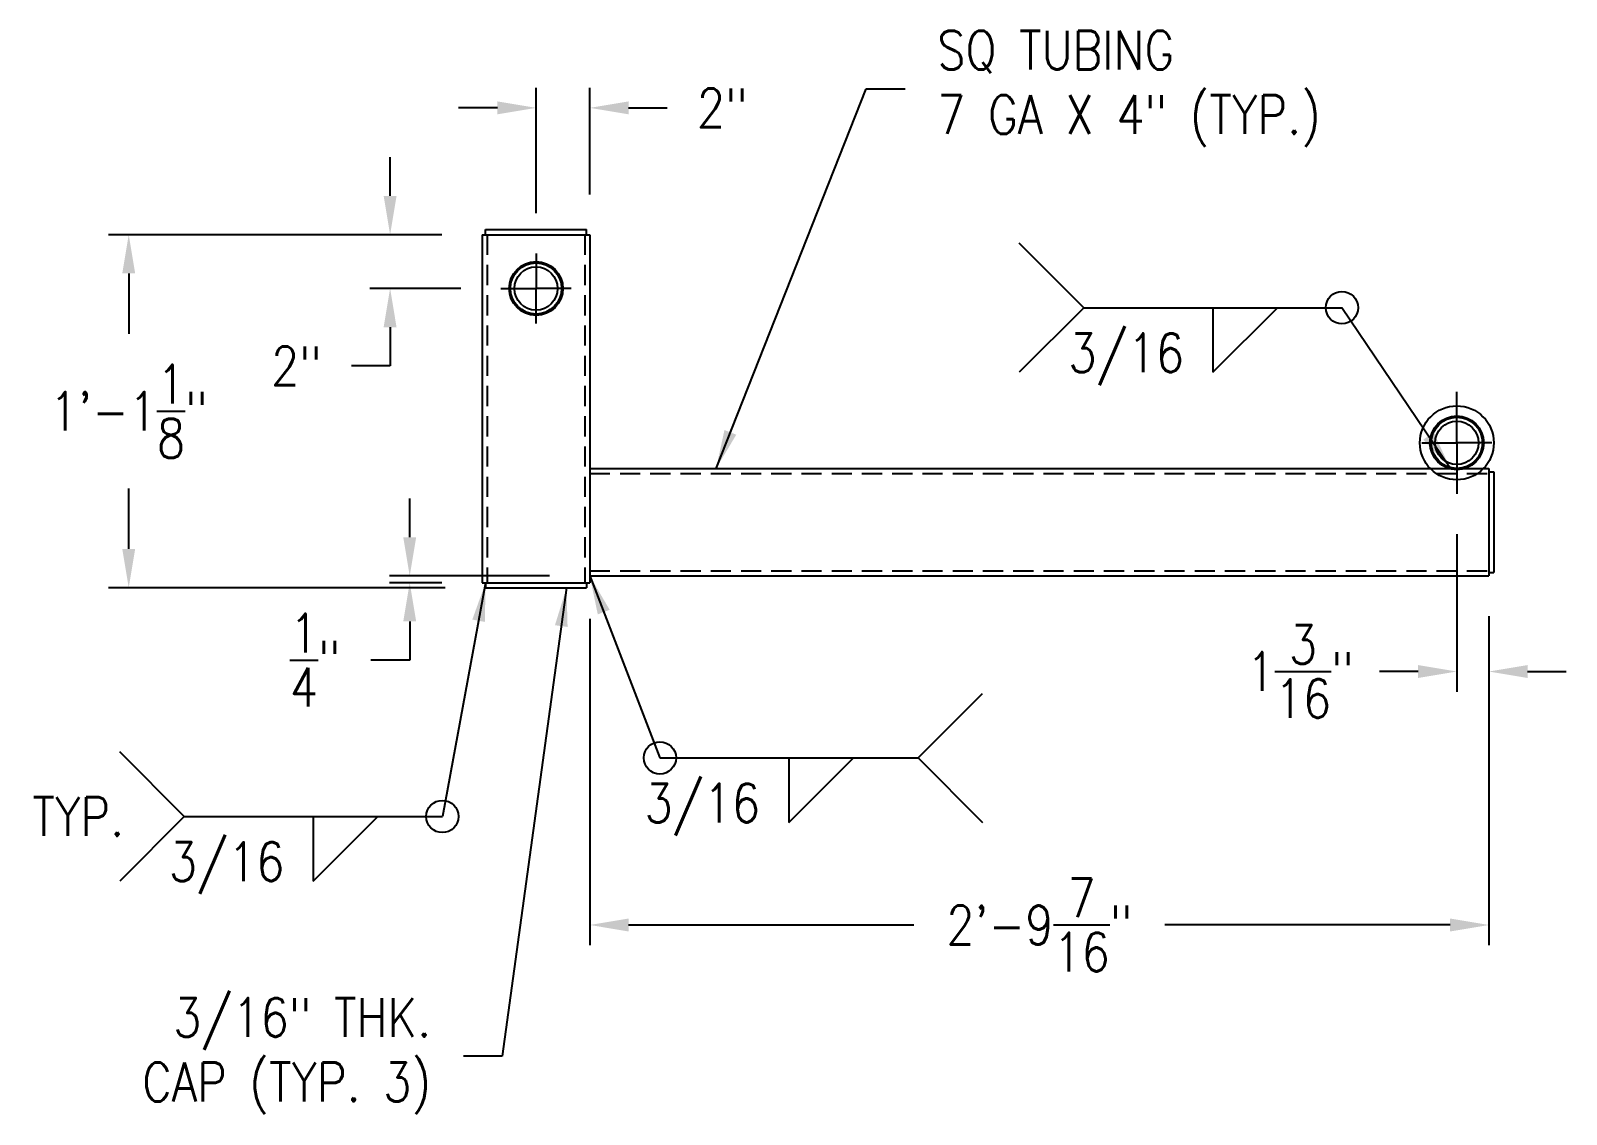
# Model space of a CAD drawing. Extents: x -189 to 279, y 9 to 246.
# Drawn here: x -188.5 to -131.4, y 114.4 to 154.7 of the extents above; entities that cross this region are included whole.
import ezdxf
from ezdxf.enums import TextEntityAlignment as Align

# ---------------------------------------------------------------- set-up
doc = ezdxf.new("R2010")
doc.units = 0
doc.header["$LTSCALE"] = 3
doc.header["$MEASUREMENT"] = 0
doc.header["$PDMODE"] = 33
doc.header["$PDSIZE"] = -0.5
doc.linetypes.add('CENTER', pattern=[2, 1.25, -0.25, 0.25, -0.25])
doc.linetypes.add('HIDDEN', pattern=[0.375, 0.25, -0.125])
doc.layers.get('Defpoints').update_dxf_attribs({"linetype": 'CONTINUOUS'})
for name, color, linetype in [('11-2 PIPE', 7, 'CONTINUOUS'), ('ARM', 3, 'CONTINUOUS'), ('CENTER', 5, 'CENTER'), ('DIM', 1, 'CONTINUOUS'), ('PIVOT', 30, 'CONTINUOUS'), ('WASHER', 7, 'CONTINUOUS')]:
    doc.layers.add(name, color=color, linetype=linetype)
doc.styles.add('ROMANS', font='ROMANS.shx', dxfattribs={"width": 0.85, "height": 1.44})
doc.styles.get("Standard").update_dxf_attribs({"font": 'sanss___.ttf'})
doc.dimstyles.get("Standard").update_dxf_attribs({"dimtxt": 0.18, "dimasz": 0.18, "dimexe": 0.18, "dimexo": 0.0625, "dimgap": 0.09, "dimtad": 0, "dimtih": 1, "dimtoh": 1, "dimdec": 4, "dimzin": 0, "dimdsep": 46, "dimtxsty": 'Standard', "dimcen": 0.09, "dimadec": 0, "dimazin": 0, "dimtfac": 1, "dimtdec": 4, "dimtofl": 0, "dimtmove": 0, "dimatfit": 3, "dimfxl": 1, "dimtolj": 1, "dimtzin": 0, "dimarcsym": 0})

# ---------------------------------------------------------------- blocks, each defined once
blk = doc.blocks.new('*D30')
at = {"layer": 'Defpoints', "color": 0, "transparency": 16777216}
for p in [(-171.746, 147.124), (-184.898, 133.996), (-171.623, 133.996)]:
    blk.add_point(p, dxfattribs=at)
at = {"layer": 'DIM', "color": 0, "lineweight": -2, "transparency": 16777216}
for p, q in [((-173.246, 147.124), (-185.648, 147.124)), ((-184.898, 145.684), (-184.898, 143.44)), ((-184.898, 135.436), (-184.898, 137.68)), ((-173.123, 133.996), (-185.648, 133.996))]:
    blk.add_line(p, q, dxfattribs=at)
at = {"layer": 'DIM', "color": 0, "transparency": 16777216}
for points in [[(-185.138, 145.684), (-184.658, 145.684), (-184.898, 147.124)], [(-185.138, 135.436), (-184.658, 135.436), (-184.898, 133.996)]]:
    blk.add_solid(points, dxfattribs=at)
at = {"layer": 'DIM', "color": 0, "transparency": 16777216, "insert": (-184.898, 140.56), "char_height": 1.44, "attachment_point": 5, "style": 'ROMANS'}
blk.add_mtext('\\A1;1\'-1{\\H1x;\\S1/8;}"', dxfattribs=at)
blk = doc.blocks.new('*D31')
at = {"layer": 'Defpoints', "color": 0, "transparency": 16777216}
for p in [(-171.746, 147.124), (-175.175, 145.124), (-171.05, 145.124)]:
    blk.add_point(p, dxfattribs=at)
at = {"layer": 'DIM', "color": 0, "lineweight": -2, "transparency": 16777216}
for p, q in [((-175.175, 148.564), (-175.175, 150.004)), ((-173.246, 147.124), (-175.925, 147.124)), ((-172.55, 145.124), (-175.925, 145.124)), ((-175.175, 143.684), (-175.175, 142.244)), ((-175.175, 142.244), (-176.615, 142.244))]:
    blk.add_line(p, q, dxfattribs=at)
at = {"layer": 'DIM', "color": 0, "transparency": 16777216}
for points in [[(-175.415, 148.564), (-174.935, 148.564), (-175.175, 147.124)], [(-175.415, 143.684), (-174.935, 143.684), (-175.175, 145.124)]]:
    blk.add_solid(points, dxfattribs=at)
at = {"layer": 'DIM', "color": 0, "transparency": 16777216, "insert": (-178.66, 142.244), "char_height": 1.44, "attachment_point": 5, "style": 'ROMANS'}
blk.add_mtext('\\A1;2"', dxfattribs=at)
blk = doc.blocks.new('*D32')
at = {"layer": 'Defpoints', "color": 0, "transparency": 16777216}
for p in [(-167.748, 134.433), (-174.446, 134.183), (-171.748, 134.183)]:
    blk.add_point(p, dxfattribs=at)
at = {"layer": 'DIM', "color": 0, "lineweight": -2, "transparency": 16777216}
for p, q in [((-174.446, 135.873), (-174.446, 137.313)), ((-169.248, 134.433), (-175.196, 134.433)), ((-173.248, 134.183), (-175.196, 134.183)), ((-174.446, 132.743), (-174.446, 131.303)), ((-174.446, 131.303), (-175.886, 131.303))]:
    blk.add_line(p, q, dxfattribs=at)
at = {"layer": 'DIM', "color": 0, "transparency": 16777216}
for points in [[(-174.686, 135.873), (-174.206, 135.873), (-174.446, 134.433)], [(-174.686, 132.743), (-174.206, 132.743), (-174.446, 134.183)]]:
    blk.add_solid(points, dxfattribs=at)
at = {"layer": 'DIM', "color": 0, "transparency": 16777216, "insert": (-177.96, 131.303), "char_height": 1.44, "attachment_point": 5, "style": 'ROMANS'}
blk.add_mtext('\\A1;{\\H1x;\\S1/4;}"', dxfattribs=at)
blk = doc.blocks.new('*D33')
at = {"layer": 'Defpoints', "color": 0, "transparency": 16777216}
for p in [(-167.746, 151.84), (-167.746, 147.124), (-169.746, 146.429)]:
    blk.add_point(p, dxfattribs=at)
at = {"layer": 'DIM', "color": 0, "lineweight": -2, "transparency": 16777216}
for p, q in [((-169.746, 147.929), (-169.746, 152.59)), ((-167.746, 148.624), (-167.746, 152.59)), ((-171.186, 151.84), (-172.626, 151.84)), ((-166.306, 151.84), (-164.866, 151.84))]:
    blk.add_line(p, q, dxfattribs=at)
at = {"layer": 'DIM', "color": 0, "transparency": 16777216}
for points in [[(-171.186, 152.08), (-171.186, 151.6), (-169.746, 151.84)], [(-166.306, 152.08), (-166.306, 151.6), (-167.746, 151.84)]]:
    blk.add_solid(points, dxfattribs=at)
at = {"layer": 'DIM', "color": 0, "transparency": 16777216, "insert": (-162.82, 151.84), "char_height": 1.44, "attachment_point": 5, "style": 'ROMANS'}
blk.add_mtext('\\A1;2"', dxfattribs=at)
blk = doc.blocks.new('*D34')
at = {"layer": 'Defpoints', "color": 0, "transparency": 16777216}
for p in [(-167.746, 134.334), (-134.305, 134.433), (-134.305, 121.454)]:
    blk.add_point(p, dxfattribs=at)
at = {"layer": 'DIM', "color": 0, "lineweight": -2, "transparency": 16777216}
for p, q in [((-167.746, 132.834), (-167.746, 120.704)), ((-134.305, 132.933), (-134.305, 120.704)), ((-166.306, 121.454), (-155.693, 121.454)), ((-135.745, 121.454), (-146.357, 121.454))]:
    blk.add_line(p, q, dxfattribs=at)
at = {"layer": 'DIM', "color": 0, "transparency": 16777216}
for points in [[(-166.306, 121.694), (-166.306, 121.214), (-167.746, 121.454)], [(-135.745, 121.694), (-135.745, 121.214), (-134.305, 121.454)]]:
    blk.add_solid(points, dxfattribs=at)
at = {"layer": 'DIM', "color": 0, "transparency": 16777216, "insert": (-151.025, 121.454), "char_height": 1.44, "attachment_point": 5, "style": 'ROMANS'}
blk.add_mtext('\\A1;2\'-9{\\H1x;\\S7/16;}"', dxfattribs=at)
blk = doc.blocks.new('*D35')
at = {"layer": 'Defpoints', "color": 0, "transparency": 16777216}
for p in [(-135.496, 137.487), (-134.305, 134.433), (-135.496, 130.88)]:
    blk.add_point(p, dxfattribs=at)
at = {"layer": 'DIM', "color": 0, "lineweight": -2, "transparency": 16777216}
for p, q in [((-135.496, 135.987), (-135.496, 130.13)), ((-134.305, 132.933), (-134.305, 130.13)), ((-136.936, 130.88), (-138.376, 130.88)), ((-132.865, 130.88), (-131.425, 130.88))]:
    blk.add_line(p, q, dxfattribs=at)
at = {"layer": 'DIM', "color": 0, "transparency": 16777216}
for points in [[(-136.936, 131.12), (-136.936, 130.64), (-135.496, 130.88)], [(-132.865, 131.12), (-132.865, 130.64), (-134.305, 130.88)]]:
    blk.add_solid(points, dxfattribs=at)
at = {"layer": 'DIM', "color": 0, "transparency": 16777216, "insert": (-141.324, 130.88), "char_height": 1.44, "attachment_point": 5, "style": 'ROMANS'}
blk.add_mtext('\\A1;1{\\H1x;\\S3/16;}"', dxfattribs=at)

msp = doc.modelspace()

# ---------------------------------------------------------------- linework, layer by layer
at = {"layer": '11-2 PIPE'}
for centre, radius in [((-169.74751, 145.12351), 0.95), ((-169.74751, 145.12351), 0.805), ((-135.49554, 139.38331), 0.95), ((-135.49554, 139.38331), 0.805)]:
    msp.add_circle(centre, radius, dxfattribs=at)
at = {"layer": 'ARM'}
for p, q in [((-171.74751, 147.12351), (-171.74751, 134.18331)), ((-171.74751, 147.12351), (-167.74751, 147.12351)), ((-171.74751, 147.12351), (-167.74751, 147.12351)), ((-171.62251, 147.31101), (-167.87251, 147.31101)), ((-171.62251, 147.12351), (-171.62251, 147.31101)), ((-171.62251, 147.31101), (-167.87251, 147.31101)), ((-171.62251, 147.12351), (-171.62251, 147.31101)), ((-167.87251, 147.12351), (-167.87251, 147.31101)), ((-167.87251, 147.12351), (-167.87251, 147.31101)), ((-167.74751, 147.12351), (-167.74751, 134.18331)), ((-167.74751, 138.43331), (-134.30509, 138.43331)), ((-134.30509, 138.43331), (-134.30509, 134.43331)), ((-134.30509, 138.30831), (-134.11759, 138.30831)), ((-134.11759, 138.30831), (-134.11759, 134.55831)), ((-167.74751, 134.43331), (-134.30509, 134.43331)), ((-134.30509, 134.55831), (-134.11759, 134.55831)), ((-171.74751, 134.18331), (-167.74751, 134.18331)), ((-171.62251, 134.18331), (-171.62251, 133.99581)), ((-171.62251, 134.18331), (-171.62251, 133.99581)), ((-171.62251, 133.99581), (-167.87251, 133.99581)), ((-171.62251, 133.99581), (-167.87251, 133.99581)), ((-167.87251, 134.18331), (-167.87251, 133.99581))]:
    msp.add_line(p, q, dxfattribs=at)
at = {"layer": 'ARM', "linetype": 'HIDDEN'}
for p, q in [((-171.56001, 147.12351), (-171.56001, 134.18331)), ((-167.93501, 147.12351), (-167.93501, 134.18331)), ((-167.74751, 138.24581), (-134.30509, 138.24581)), ((-167.74751, 134.62081), (-134.30509, 134.62081))]:
    msp.add_line(p, q, dxfattribs=at)
at = {"layer": 'CENTER'}
for p, q in [((-169.74751, 146.42836), (-169.74751, 145.12351)), ((-171.05236, 145.12351), (-169.74751, 145.12351)), ((-168.44266, 145.12351), (-169.74751, 145.12351)), ((-169.74751, 143.81866), (-169.74751, 145.12351)), ((-135.49554, 139.38331), (-135.49554, 141.27941)), ((-136.8004, 139.38331), (-135.49554, 139.38331)), ((-134.19069, 139.38331), (-135.49554, 139.38331)), ((-135.49554, 139.38331), (-135.49554, 137.4872))]:
    msp.add_line(p, q, dxfattribs=at)
at = {"layer": 'DIM'}
for p, q in [((-149.37017, 144.40985), (-151.77017, 146.80985)), ((-149.37017, 144.40985), (-151.77017, 142.00985)), ((-149.37017, 144.40985), (-139.77017, 144.40985)), ((-144.57017, 142.00985), (-142.17017, 144.40985)), ((-144.57017, 144.40985), (-144.57017, 142.00985)), ((-155.53878, 127.66792), (-153.13878, 130.06792)), ((-182.83082, 125.48923), (-185.23082, 127.88923)), ((-165.13878, 127.66792), (-155.53878, 127.66792)), ((-160.33878, 125.26792), (-157.93878, 127.66792)), ((-160.33878, 127.66792), (-160.33878, 125.26792)), ((-155.53878, 127.66792), (-153.13878, 125.26792)), ((-182.83082, 125.48923), (-185.23082, 123.08923)), ((-182.83082, 125.48923), (-173.23082, 125.48923)), ((-178.03082, 123.08923), (-175.63082, 125.48923)), ((-178.03082, 125.48923), (-178.03082, 123.08923))]:
    msp.add_line(p, q, dxfattribs=at)
for centre in [(-139.77017, 144.40985), (-165.13878, 127.66792), (-173.23082, 125.48923)]:
    msp.add_circle(centre, 0.6, dxfattribs=at)
at = {"layer": 'PIVOT'}
for centre in [(-169.74751, 145.12351), (-135.49554, 139.38331)]:
    msp.add_circle(centre, 1, dxfattribs=at)
at = {"layer": 'WASHER'}
msp.add_circle((-135.49554, 139.38331), 1.375, dxfattribs=at)

# ---------------------------------------------------------------- texts
at = {"layer": 'DIM', "style": 'ROMANS', "width": 0.85}
for p in [(-149.94617, 142.00985), (-165.71478, 125.26792), (-183.40682, 123.08923)]:
    msp.add_text('3/16', height=1.44, dxfattribs=at).set_placement(p)
msp.add_text('TYP.', height=1.44, dxfattribs=at).set_placement((-186.77162, 125.48923), align=Align.MIDDLE_CENTER)
at = {"layer": 'DIM', "char_height": 1.44, "style": 'ROMANS'}
for s, insert, attachment_point in [('SQ TUBING\\P7 GA X 4" (TYP.)', (-154.82146, 152.54806), 4), ('3/16" THK.\\PCAP (TYP. 3)', (-173.64507, 116.57572), 6)]:
    msp.add_mtext(s, dxfattribs=dict(at, insert=insert, attachment_point=attachment_point))

# ---------------------------------------------------------------- dimensions: what is measured, and where the dimension line sits
at = {"layer": 'DIM'}
for base, p1, p2, picture, middle in [((-167.74562, 151.8398), (-169.74562, 146.42898), (-167.74562, 147.12413), '*D33', (-162.82048, 151.8398)), ((-135.495544, 130.880335), (-134.305092, 134.433306), (-135.495544, 137.487198), '*D35', (-141.324116, 130.880335)), ((-134.30509, 121.45406), (-167.74562, 134.33392), (-134.30509, 134.43331), '*D34', (-151.02536, 121.45406))]:
    dim = msp.add_linear_dim(base=base, p1=p1, p2=p2, dimstyle='Standard', override={"dimscale": 12, "dimtxt": 1.44, "dimasz": 0.12, "dimexe": 0.0625, "dimexo": 0.125, "dimgap": 0.1, "dimzin": 3, "dimlunit": 4, "dimpost": '\\X', "dimtxsty": 'ROMANS', "dimcen": 0}, dxfattribs=at)
    dim.commit()
    dim.dimension.update_dxf_attribs({"geometry": picture, "text_midpoint": middle})
for base, p1, p2, picture, middle in [((-175.1749, 145.12413), (-171.74562, 147.12413), (-171.05047, 145.12413), '*D31', (-178.66004, 142.24413)), ((-184.89806, 133.99581), (-171.74562, 147.12413), (-171.62251, 133.99581), '*D30', (-184.89806, 140.55997)), ((-174.44615, 134.18331), (-167.74751, 134.43331), (-171.74751, 134.18331), '*D32', (-177.96043, 131.30331))]:
    dim = msp.add_linear_dim(base=base, p1=p1, p2=p2, angle=90, dimstyle='Standard', override={"dimscale": 12, "dimtxt": 1.44, "dimasz": 0.12, "dimexe": 0.0625, "dimexo": 0.125, "dimgap": 0.1, "dimzin": 3, "dimlunit": 4, "dimpost": '\\X', "dimtxsty": 'ROMANS', "dimcen": 0}, dxfattribs=at)
    dim.commit()
    dim.dimension.update_dxf_attribs({"geometry": picture, "text_midpoint": middle})

# ---------------------------------------------------------------- leaders
at = {"layer": 'DIM', "annotation_type": 0, "has_hookline": 1}
for points, hookline_direction, text_width in [([(-163.04826, 138.43331), (-157.46146, 152.54806), (-156.02146, 152.54806)], 0, 16.49486), ([(-168.61267, 133.99581), (-171.00507, 116.57572), (-172.44507, 116.57572)], 1, 12.12343)]:
    msp.add_leader(points, dimstyle='Standard', override={"dimscale": 12, "dimtxt": 1.44, "dimasz": 0.12, "dimexe": 0.0625, "dimexo": 0.125, "dimgap": 0.1, "dimzin": 3, "dimlunit": 4, "dimpost": '\\X', "dimtxsty": 'ROMANS', "dimcen": 0}, dxfattribs=dict(at, hookline_direction=hookline_direction, text_width=text_width))
at = {"layer": 'DIM'}
for points in [[(-135.7443, 138.4396), (-139.77017, 144.40985)], [(-167.74751, 134.43331), (-165.13878, 127.66792)], [(-171.62251, 134.18331), (-173.23082, 125.48923)]]:
    msp.add_leader(points, dimstyle='Standard', override={"dimscale": 12, "dimtxt": 1.44, "dimasz": 0.12, "dimexe": 0.0625, "dimexo": 0.125, "dimgap": 0.1, "dimzin": 3, "dimlunit": 4, "dimpost": '\\X', "dimtxsty": 'ROMANS', "dimcen": 0}, dxfattribs=at)

doc.saveas('drawing.dxf')
